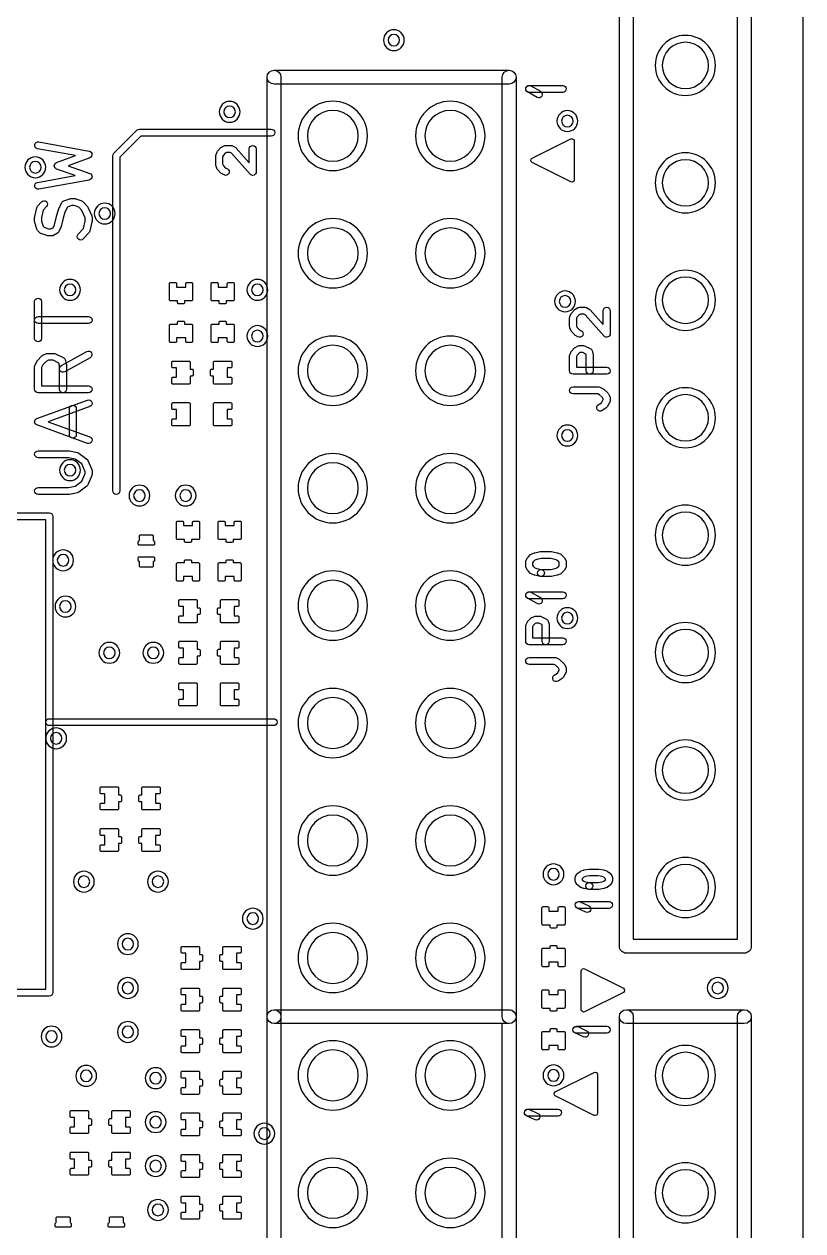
# Model space of a CAD drawing. Extents: x 0 to 53.3, y 0 to 68.6.
# Drawn here: x 36.51 to 53.34, y 19.5 to 45.6 of the extents above; entities that cross this region are included whole.
import ezdxf

# ---------------------------------------------------------------- set-up
doc = ezdxf.new("R2010")
doc.units = 0
for name, color, linetype in [('HOLE_1_4', 7, 'CONTINUOUS'), ('NC_Resist-A', 221, 'CONTINUOUS'), ('NC_Symbol-A', 140, 'CONTINUOUS'), ('OUTLINE', 7, 'CONTINUOUS')]:
    doc.layers.add(name, color=color, linetype=linetype)

msp = doc.modelspace()

# ---------------------------------------------------------------- linework, layer by layer
at = {"layer": 'HOLE_1_4'}
for points in [[(44.625, 45.25, 1), (44.375, 45.25, 1), (44.625, 45.25)], [(51.3, 44.704, 1), (50.3, 44.704, 1), (51.3, 44.704)], [(41.075, 43.7, 1), (40.825, 43.7, 1), (41.075, 43.7)], [(43.73, 43.18, 1), (42.63, 43.18, 1), (43.73, 43.18)], [(46.27, 43.18, 1), (45.17, 43.18, 1), (46.27, 43.18)], [(48.375, 43.5, 1), (48.125, 43.5, 1), (48.375, 43.5)], [(36.875, 42.5, 1), (36.625, 42.5, 1), (36.875, 42.5)], [(51.3, 42.164, 1), (50.3, 42.164, 1), (51.3, 42.164)], [(38.375, 41.5, 1), (38.125, 41.5, 1), (38.375, 41.5)], [(43.73, 40.64, 1), (42.63, 40.64, 1), (43.73, 40.64)], [(46.27, 40.64, 1), (45.17, 40.64, 1), (46.27, 40.64)], [(37.625, 39.85, 1), (37.375, 39.85, 1), (37.625, 39.85)], [(41.675, 39.85, 1), (41.425, 39.85, 1), (41.675, 39.85)], [(51.3, 39.624, 1), (50.3, 39.624, 1), (51.3, 39.624)], [(48.325, 39.6, 1), (48.075, 39.6, 1), (48.325, 39.6)], [(41.675, 38.85, 1), (41.425, 38.85, 1), (41.675, 38.85)], [(43.73, 38.1, 1), (42.63, 38.1, 1), (43.73, 38.1)], [(46.27, 38.1, 1), (45.17, 38.1, 1), (46.27, 38.1)], [(51.3, 37.084, 1), (50.3, 37.084, 1), (51.3, 37.084)], [(48.375, 36.7, 1), (48.125, 36.7, 1), (48.375, 36.7)], [(37.625, 35.95, 1), (37.375, 35.95, 1), (37.625, 35.95)], [(43.73, 35.56, 1), (42.63, 35.56, 1), (43.73, 35.56)], [(46.27, 35.56, 1), (45.17, 35.56, 1), (46.27, 35.56)], [(39.125, 35.4, 1), (38.875, 35.4, 1), (39.125, 35.4)], [(40.125, 35.4, 1), (39.875, 35.4, 1), (40.125, 35.4)], [(51.3, 34.544, 1), (50.3, 34.544, 1), (51.3, 34.544)], [(37.475, 34, 1), (37.225, 34, 1), (37.475, 34)], [(43.73, 33.02, 1), (42.63, 33.02, 1), (43.73, 33.02)], [(46.27, 33.02, 1), (45.17, 33.02, 1), (46.27, 33.02)], [(37.525, 33, 1), (37.275, 33, 1), (37.525, 33)], [(48.375, 32.75, 1), (48.125, 32.75, 1), (48.375, 32.75)], [(51.3, 32.004, 1), (50.3, 32.004, 1), (51.3, 32.004)], [(38.475, 32, 1), (38.225, 32, 1), (38.475, 32)], [(39.425, 32, 1), (39.175, 32, 1), (39.425, 32)], [(43.73, 30.48, 1), (42.63, 30.48, 1), (43.73, 30.48)], [(46.27, 30.48, 1), (45.17, 30.48, 1), (46.27, 30.48)], [(37.325, 30.15, 1), (37.075, 30.15, 1), (37.325, 30.15)], [(51.3, 29.464, 1), (50.3, 29.464, 1), (51.3, 29.464)], [(43.73, 27.94, 1), (42.63, 27.94, 1), (43.73, 27.94)], [(46.27, 27.94, 1), (45.17, 27.94, 1), (46.27, 27.94)], [(51.3, 26.924, 1), (50.3, 26.924, 1), (51.3, 26.924)], [(37.925, 27.05, 1), (37.675, 27.05, 1), (37.925, 27.05)], [(39.525, 27.05, 1), (39.275, 27.05, 1), (39.525, 27.05)], [(48.075, 27.21, 1), (47.825, 27.21, 1), (48.075, 27.21)], [(41.575, 26.25, 1), (41.325, 26.25, 1), (41.575, 26.25)], [(43.73, 25.4, 1), (42.63, 25.4, 1), (43.73, 25.4)], [(46.27, 25.4, 1), (45.17, 25.4, 1), (46.27, 25.4)], [(38.875, 25.7, 1), (38.625, 25.7, 1), (38.875, 25.7)], [(38.875, 24.75, 1), (38.625, 24.75, 1), (38.875, 24.75)], [(51.625, 24.75, 1), (51.375, 24.75, 1), (51.625, 24.75)], [(37.225, 23.7, 1), (36.975, 23.7, 1), (37.225, 23.7)], [(38.875, 23.8, 1), (38.625, 23.8, 1), (38.875, 23.8)], [(43.73, 22.86, 1), (42.63, 22.86, 1), (43.73, 22.86)], [(46.27, 22.86, 1), (45.17, 22.86, 1), (46.27, 22.86)], [(51.3, 22.86, 1), (50.3, 22.86, 1), (51.3, 22.86)], [(37.975, 22.85, 1), (37.725, 22.85, 1), (37.975, 22.85)], [(48.075, 22.86, 1), (47.825, 22.86, 1), (48.075, 22.86)], [(39.475, 22.8, 1), (39.225, 22.8, 1), (39.475, 22.8)], [(39.475, 21.85, 1), (39.225, 21.85, 1), (39.475, 21.85)], [(41.825, 21.6, 1), (41.575, 21.6, 1), (41.825, 21.6)], [(39.475, 20.9, 1), (39.225, 20.9, 1), (39.475, 20.9)], [(43.73, 20.32, 1), (42.63, 20.32, 1), (43.73, 20.32)], [(46.27, 20.32, 1), (45.17, 20.32, 1), (46.27, 20.32)], [(51.3, 20.32, 1), (50.3, 20.32, 1), (51.3, 20.32)], [(39.525, 19.95, 1), (39.275, 19.95, 1), (39.525, 19.95)]]:
    msp.add_lwpolyline(points, format="xyb", close=True, dxfattribs=at)
at = {"layer": 'NC_Resist-A'}
for points in [[(44.725, 45.25, 1), (44.275, 45.25, 1), (44.725, 45.25)], [(50.8, 45.354, 1), (50.8, 44.054, 1), (50.8, 45.354)], [(41.175, 43.7, 1), (40.725, 43.7, 1), (41.175, 43.7)], [(43.93, 43.18, 1), (42.43, 43.18, 1), (43.93, 43.18)], [(44.97, 43.18, 1), (46.47, 43.18, 1), (44.97, 43.18)], [(48.475, 43.5, 1), (48.025, 43.5, 1), (48.475, 43.5)], [(50.8, 42.814, 1), (50.8, 41.514, 1), (50.8, 42.814)], [(36.975, 42.5, 1), (36.525, 42.5, 1), (36.975, 42.5)], [(38.475, 41.5, 1), (38.025, 41.5, 1), (38.475, 41.5)], [(43.93, 40.64, 1), (42.43, 40.64, 1), (43.93, 40.64)], [(44.97, 40.64, 1), (46.47, 40.64, 1), (44.97, 40.64)], [(50.8, 40.274, 1), (50.8, 38.974, 1), (50.8, 40.274)], [(37.725, 39.85, 1), (37.275, 39.85, 1), (37.725, 39.85)], [(39.775, 40.01, -0.414214), (39.8, 39.985), (39.8, 39.91), (40, 39.91), (40, 39.985, -0.414214), (40.025, 40.01), (40.125, 40.01, -0.414214), (40.15, 39.985), (40.15, 39.635, -0.414214), (40.125, 39.61), (39.975, 39.61), (39.975, 39.5725, -0.414214), (39.95, 39.5475), (39.85, 39.5475, -0.414214), (39.825, 39.5725), (39.825, 39.61), (39.675, 39.61, -0.414214), (39.65, 39.635), (39.65, 39.985, -0.414214), (39.675, 40.01)], [(40.675, 40.01, -0.414214), (40.7, 39.985), (40.7, 39.91), (40.9, 39.91), (40.9, 39.985, -0.414214), (40.925, 40.01), (41.025, 40.01, -0.414214), (41.05, 39.985), (41.05, 39.635, -0.414214), (41.025, 39.61), (40.875, 39.61), (40.875, 39.5725, -0.414214), (40.85, 39.5475), (40.75, 39.5475, -0.414214), (40.725, 39.5725), (40.725, 39.61), (40.575, 39.61, -0.414214), (40.55, 39.635), (40.55, 39.985, -0.414214), (40.575, 40.01)], [(41.775, 39.85, 1), (41.325, 39.85, 1), (41.775, 39.85)], [(48.425, 39.6, 1), (47.975, 39.6, 1), (48.425, 39.6)], [(40.025, 38.71, -0.414214), (40, 38.735), (40, 38.81), (39.8, 38.81), (39.8, 38.735, -0.414214), (39.775, 38.71), (39.675, 38.71, -0.414214), (39.65, 38.735), (39.65, 39.085, -0.414214), (39.675, 39.11), (39.825, 39.11), (39.825, 39.1475, -0.414214), (39.85, 39.1725), (39.95, 39.1725, -0.414214), (39.975, 39.1475), (39.975, 39.11), (40.125, 39.11, -0.414214), (40.15, 39.085), (40.15, 38.735, -0.414214), (40.125, 38.71)], [(40.925, 38.71, -0.414214), (40.9, 38.735), (40.9, 38.81), (40.7, 38.81), (40.7, 38.735, -0.414214), (40.675, 38.71), (40.575, 38.71, -0.414214), (40.55, 38.735), (40.55, 39.085, -0.414214), (40.575, 39.11), (40.725, 39.11), (40.725, 39.1475, -0.414214), (40.75, 39.1725), (40.85, 39.1725, -0.414214), (40.875, 39.1475), (40.875, 39.11), (41.025, 39.11, -0.414214), (41.05, 39.085), (41.05, 38.735, -0.414214), (41.025, 38.71)], [(41.775, 38.85, 1), (41.325, 38.85, 1), (41.775, 38.85)], [(43.93, 38.1, 1), (42.43, 38.1, 1), (43.93, 38.1)], [(44.97, 38.1, 1), (46.47, 38.1, 1), (44.97, 38.1)], [(39.7, 37.935, -0.414214), (39.725, 37.96), (39.8, 37.96), (39.8, 38.16), (39.725, 38.16, -0.414214), (39.7, 38.185), (39.7, 38.285, -0.414214), (39.725, 38.31), (40.075, 38.31, -0.414214), (40.1, 38.285), (40.1, 38.135), (40.1375, 38.135, -0.414214), (40.1625, 38.11), (40.1625, 38.01, -0.414214), (40.1375, 37.985), (40.1, 37.985), (40.1, 37.835, -0.414214), (40.075, 37.81), (39.725, 37.81, -0.414214), (39.7, 37.835)], [(41, 38.185, -0.414214), (40.975, 38.16), (40.9, 38.16), (40.9, 37.96), (40.975, 37.96, -0.414214), (41, 37.935), (41, 37.835, -0.414214), (40.975, 37.81), (40.625, 37.81, -0.414214), (40.6, 37.835), (40.6, 37.985), (40.5625, 37.985, -0.414214), (40.5375, 38.01), (40.5375, 38.11, -0.414214), (40.5625, 38.135), (40.6, 38.135), (40.6, 38.285, -0.414214), (40.625, 38.31), (40.975, 38.31, -0.414214), (41, 38.285)], [(50.8, 37.734, 1), (50.8, 36.434, 1), (50.8, 37.734)], [(39.7, 37.035, -0.414214), (39.725, 37.06), (39.8, 37.06), (39.8, 37.26), (39.725, 37.26, -0.414214), (39.7, 37.285), (39.7, 37.385, -0.414214), (39.725, 37.41), (40.075, 37.41, -0.414214), (40.1, 37.385), (40.1, 36.935, -0.414214), (40.075, 36.91), (39.725, 36.91, -0.414214), (39.7, 36.935)], [(41, 37.285, -0.414214), (40.975, 37.26), (40.9, 37.26), (40.9, 37.06), (40.975, 37.06, -0.414214), (41, 37.035), (41, 36.935, -0.414214), (40.975, 36.91), (40.625, 36.91, -0.414214), (40.6, 36.935), (40.6, 37.385, -0.414214), (40.625, 37.41), (40.975, 37.41, -0.414214), (41, 37.385)], [(48.475, 36.7, 1), (48.025, 36.7, 1), (48.475, 36.7)], [(43.93, 35.56, 1), (42.43, 35.56, 1), (43.93, 35.56)], [(44.97, 35.56, 1), (46.47, 35.56, 1), (44.97, 35.56)], [(37.725, 35.95, 1), (37.275, 35.95, 1), (37.725, 35.95)], [(39.225, 35.4, 1), (38.775, 35.4, 1), (39.225, 35.4)], [(40.225, 35.4, 1), (39.775, 35.4, 1), (40.225, 35.4)], [(50.8, 35.194, 1), (50.8, 33.894, 1), (50.8, 35.194)], [(39.925, 34.85, -0.414214), (39.95, 34.825), (39.95, 34.75), (40.15, 34.75), (40.15, 34.825, -0.414214), (40.175, 34.85), (40.275, 34.85, -0.414214), (40.3, 34.825), (40.3, 34.475, -0.414214), (40.275, 34.45), (40.125, 34.45), (40.125, 34.4125, -0.414214), (40.1, 34.3875), (40, 34.3875, -0.414214), (39.975, 34.4125), (39.975, 34.45), (39.825, 34.45, -0.414214), (39.8, 34.475), (39.8, 34.825, -0.414214), (39.825, 34.85)], [(40.825, 34.85, -0.414214), (40.85, 34.825), (40.85, 34.75), (41.05, 34.75), (41.05, 34.825, -0.414214), (41.075, 34.85), (41.175, 34.85, -0.414214), (41.2, 34.825), (41.2, 34.475, -0.414214), (41.175, 34.45), (41.025, 34.45), (41.025, 34.4125, -0.414214), (41, 34.3875), (40.9, 34.3875, -0.414214), (40.875, 34.4125), (40.875, 34.45), (40.725, 34.45, -0.414214), (40.7, 34.475), (40.7, 34.825, -0.414214), (40.725, 34.85)], [(39, 34.325, -0.414214), (38.975, 34.35), (38.975, 34.4, -0.414214), (39, 34.425), (39, 34.425), (39, 34.525, -0.414214), (39.025, 34.55), (39.275, 34.55, -0.414214), (39.3, 34.525), (39.3, 34.425), (39.3, 34.425, -0.414214), (39.325, 34.4), (39.325, 34.35, -0.414214), (39.3, 34.325)], [(37.575, 34, 1), (37.125, 34, 1), (37.575, 34)], [(39.3, 34.075, -0.414214), (39.325, 34.05), (39.325, 34, -0.414214), (39.3, 33.975), (39.3, 33.975), (39.3, 33.875, -0.414214), (39.275, 33.85), (39.025, 33.85, -0.414214), (39, 33.875), (39, 33.975), (39, 33.975, -0.414214), (38.975, 34), (38.975, 34.05, -0.414214), (39, 34.075)], [(40.175, 33.55, -0.414214), (40.15, 33.575), (40.15, 33.65), (39.95, 33.65), (39.95, 33.575, -0.414214), (39.925, 33.55), (39.825, 33.55, -0.414214), (39.8, 33.575), (39.8, 33.925, -0.414214), (39.825, 33.95), (39.975, 33.95), (39.975, 33.9875, -0.414214), (40, 34.0125), (40.1, 34.0125, -0.414214), (40.125, 33.9875), (40.125, 33.95), (40.275, 33.95, -0.414214), (40.3, 33.925), (40.3, 33.575, -0.414214), (40.275, 33.55)], [(41.075, 33.55, -0.414214), (41.05, 33.575), (41.05, 33.65), (40.85, 33.65), (40.85, 33.575, -0.414214), (40.825, 33.55), (40.725, 33.55, -0.414214), (40.7, 33.575), (40.7, 33.925, -0.414214), (40.725, 33.95), (40.875, 33.95), (40.875, 33.9875, -0.414214), (40.9, 34.0125), (41, 34.0125, -0.414214), (41.025, 33.9875), (41.025, 33.95), (41.175, 33.95, -0.414214), (41.2, 33.925), (41.2, 33.575, -0.414214), (41.175, 33.55)], [(43.93, 33.02, 1), (42.43, 33.02, 1), (43.93, 33.02)], [(44.97, 33.02, 1), (46.47, 33.02, 1), (44.97, 33.02)], [(37.625, 33, 1), (37.175, 33, 1), (37.625, 33)], [(39.85, 32.775, -0.414214), (39.875, 32.8), (39.95, 32.8), (39.95, 33), (39.875, 33, -0.414214), (39.85, 33.025), (39.85, 33.125, -0.414214), (39.875, 33.15), (40.225, 33.15, -0.414214), (40.25, 33.125), (40.25, 32.975), (40.2875, 32.975, -0.414214), (40.3125, 32.95), (40.3125, 32.85, -0.414214), (40.2875, 32.825), (40.25, 32.825), (40.25, 32.675, -0.414214), (40.225, 32.65), (39.875, 32.65, -0.414214), (39.85, 32.675)], [(41.15, 33.025, -0.414214), (41.125, 33), (41.05, 33), (41.05, 32.8), (41.125, 32.8, -0.414214), (41.15, 32.775), (41.15, 32.675, -0.414214), (41.125, 32.65), (40.775, 32.65, -0.414214), (40.75, 32.675), (40.75, 32.825), (40.7125, 32.825, -0.414214), (40.6875, 32.85), (40.6875, 32.95, -0.414214), (40.7125, 32.975), (40.75, 32.975), (40.75, 33.125, -0.414214), (40.775, 33.15), (41.125, 33.15, -0.414214), (41.15, 33.125)], [(48.475, 32.75, 1), (48.025, 32.75, 1), (48.475, 32.75)], [(50.8, 32.654, 1), (50.8, 31.354, 1), (50.8, 32.654)], [(38.575, 32, 1), (38.125, 32, 1), (38.575, 32)], [(39.525, 32, 1), (39.075, 32, 1), (39.525, 32)], [(39.85, 31.875, -0.414214), (39.875, 31.9), (39.95, 31.9), (39.95, 32.1), (39.875, 32.1, -0.414214), (39.85, 32.125), (39.85, 32.225, -0.414214), (39.875, 32.25), (40.225, 32.25, -0.414214), (40.25, 32.225), (40.25, 32.075), (40.2875, 32.075, -0.414214), (40.3125, 32.05), (40.3125, 31.95, -0.414214), (40.2875, 31.925), (40.25, 31.925), (40.25, 31.775, -0.414214), (40.225, 31.75), (39.875, 31.75, -0.414214), (39.85, 31.775)], [(41.15, 32.125, -0.414214), (41.125, 32.1), (41.05, 32.1), (41.05, 31.9), (41.125, 31.9, -0.414214), (41.15, 31.875), (41.15, 31.775, -0.414214), (41.125, 31.75), (40.775, 31.75, -0.414214), (40.75, 31.775), (40.75, 31.925), (40.7125, 31.925, -0.414214), (40.6875, 31.95), (40.6875, 32.05, -0.414214), (40.7125, 32.075), (40.75, 32.075), (40.75, 32.225, -0.414214), (40.775, 32.25), (41.125, 32.25, -0.414214), (41.15, 32.225)], [(39.85, 30.975, -0.414214), (39.875, 31), (39.95, 31), (39.95, 31.2), (39.875, 31.2, -0.414214), (39.85, 31.225), (39.85, 31.325, -0.414214), (39.875, 31.35), (40.225, 31.35, -0.414214), (40.25, 31.325), (40.25, 30.875, -0.414214), (40.225, 30.85), (39.875, 30.85, -0.414214), (39.85, 30.875)], [(41.15, 31.225, -0.414214), (41.125, 31.2), (41.05, 31.2), (41.05, 31), (41.125, 31, -0.414214), (41.15, 30.975), (41.15, 30.875, -0.414214), (41.125, 30.85), (40.775, 30.85, -0.414214), (40.75, 30.875), (40.75, 31.325, -0.414214), (40.775, 31.35), (41.125, 31.35, -0.414214), (41.15, 31.325)], [(43.93, 30.48, 1), (42.43, 30.48, 1), (43.93, 30.48)], [(44.97, 30.48, 1), (46.47, 30.48, 1), (44.97, 30.48)], [(37.425, 30.15, 1), (36.975, 30.15, 1), (37.425, 30.15)], [(50.8, 30.114, 1), (50.8, 28.814, 1), (50.8, 30.114)], [(38.15, 28.725, -0.414214), (38.175, 28.75), (38.25, 28.75), (38.25, 28.95), (38.175, 28.95, -0.414214), (38.15, 28.975), (38.15, 29.075, -0.414214), (38.175, 29.1), (38.525, 29.1, -0.414214), (38.55, 29.075), (38.55, 28.925), (38.5875, 28.925, -0.414214), (38.6125, 28.9), (38.6125, 28.8, -0.414214), (38.5875, 28.775), (38.55, 28.775), (38.55, 28.625, -0.414214), (38.525, 28.6), (38.175, 28.6, -0.414214), (38.15, 28.625)], [(39.45, 28.975, -0.414214), (39.425, 28.95), (39.35, 28.95), (39.35, 28.75), (39.425, 28.75, -0.414214), (39.45, 28.725), (39.45, 28.625, -0.414214), (39.425, 28.6), (39.075, 28.6, -0.414214), (39.05, 28.625), (39.05, 28.775), (39.0125, 28.775, -0.414214), (38.9875, 28.8), (38.9875, 28.9, -0.414214), (39.0125, 28.925), (39.05, 28.925), (39.05, 29.075, -0.414214), (39.075, 29.1), (39.425, 29.1, -0.414214), (39.45, 29.075)], [(43.93, 27.94, 1), (42.43, 27.94, 1), (43.93, 27.94)], [(44.97, 27.94, 1), (46.47, 27.94, 1), (44.97, 27.94)], [(38.15, 27.825, -0.414214), (38.175, 27.85), (38.25, 27.85), (38.25, 28.05), (38.175, 28.05, -0.414214), (38.15, 28.075), (38.15, 28.175, -0.414214), (38.175, 28.2), (38.525, 28.2, -0.414214), (38.55, 28.175), (38.55, 28.025), (38.5875, 28.025, -0.414214), (38.6125, 28), (38.6125, 27.9, -0.414214), (38.5875, 27.875), (38.55, 27.875), (38.55, 27.725, -0.414214), (38.525, 27.7), (38.175, 27.7, -0.414214), (38.15, 27.725)], [(39.45, 28.075, -0.414214), (39.425, 28.05), (39.35, 28.05), (39.35, 27.85), (39.425, 27.85, -0.414214), (39.45, 27.825), (39.45, 27.725, -0.414214), (39.425, 27.7), (39.075, 27.7, -0.414214), (39.05, 27.725), (39.05, 27.875), (39.0125, 27.875, -0.414214), (38.9875, 27.9), (38.9875, 28, -0.414214), (39.0125, 28.025), (39.05, 28.025), (39.05, 28.175, -0.414214), (39.075, 28.2), (39.425, 28.2, -0.414214), (39.45, 28.175)], [(48.175, 27.21, 1), (47.725, 27.21, 1), (48.175, 27.21)], [(50.8, 27.574, 1), (50.8, 26.274, 1), (50.8, 27.574)], [(38.025, 27.05, 1), (37.575, 27.05, 1), (38.025, 27.05)], [(39.625, 27.05, 1), (39.175, 27.05, 1), (39.625, 27.05)], [(41.675, 26.25, 1), (41.225, 26.25, 1), (41.675, 26.25)], [(47.825, 26.51, -0.414214), (47.85, 26.485), (47.85, 26.41), (48.05, 26.41), (48.05, 26.485, -0.414214), (48.075, 26.51), (48.175, 26.51, -0.414214), (48.2, 26.485), (48.2, 26.135, -0.414214), (48.175, 26.11), (48.025, 26.11), (48.025, 26.0725, -0.414214), (48, 26.0475), (47.9, 26.0475, -0.414214), (47.875, 26.0725), (47.875, 26.11), (47.725, 26.11, -0.414214), (47.7, 26.135), (47.7, 26.485, -0.414214), (47.725, 26.51)], [(43.93, 25.4, 1), (42.43, 25.4, 1), (43.93, 25.4)], [(44.97, 25.4, 1), (46.47, 25.4, 1), (44.97, 25.4)], [(38.975, 25.7, 1), (38.525, 25.7, 1), (38.975, 25.7)], [(39.9, 25.275, -0.414214), (39.925, 25.3), (40, 25.3), (40, 25.5), (39.925, 25.5, -0.414214), (39.9, 25.525), (39.9, 25.625, -0.414214), (39.925, 25.65), (40.275, 25.65, -0.414214), (40.3, 25.625), (40.3, 25.475), (40.3375, 25.475, -0.414214), (40.3625, 25.45), (40.3625, 25.35, -0.414214), (40.3375, 25.325), (40.3, 25.325), (40.3, 25.175, -0.414214), (40.275, 25.15), (39.925, 25.15, -0.414214), (39.9, 25.175)], [(41.2, 25.525, -0.414214), (41.175, 25.5), (41.1, 25.5), (41.1, 25.3), (41.175, 25.3, -0.414214), (41.2, 25.275), (41.2, 25.175, -0.414214), (41.175, 25.15), (40.825, 25.15, -0.414214), (40.8, 25.175), (40.8, 25.325), (40.7625, 25.325, -0.414214), (40.7375, 25.35), (40.7375, 25.45, -0.414214), (40.7625, 25.475), (40.8, 25.475), (40.8, 25.625, -0.414214), (40.825, 25.65), (41.175, 25.65, -0.414214), (41.2, 25.625)], [(48.075, 25.21, -0.414214), (48.05, 25.235), (48.05, 25.31), (47.85, 25.31), (47.85, 25.235, -0.414214), (47.825, 25.21), (47.725, 25.21, -0.414214), (47.7, 25.235), (47.7, 25.585, -0.414214), (47.725, 25.61), (47.875, 25.61), (47.875, 25.6475, -0.414214), (47.9, 25.6725), (48, 25.6725, -0.414214), (48.025, 25.6475), (48.025, 25.61), (48.175, 25.61, -0.414214), (48.2, 25.585), (48.2, 25.235, -0.414214), (48.175, 25.21)], [(38.975, 24.75, 1), (38.525, 24.75, 1), (38.975, 24.75)], [(51.725, 24.75, 1), (51.275, 24.75, 1), (51.725, 24.75)], [(39.9, 24.375, -0.414214), (39.925, 24.4), (40, 24.4), (40, 24.6), (39.925, 24.6, -0.414214), (39.9, 24.625), (39.9, 24.725, -0.414214), (39.925, 24.75), (40.275, 24.75, -0.414214), (40.3, 24.725), (40.3, 24.575), (40.3375, 24.575, -0.414214), (40.3625, 24.55), (40.3625, 24.45, -0.414214), (40.3375, 24.425), (40.3, 24.425), (40.3, 24.275, -0.414214), (40.275, 24.25), (39.925, 24.25, -0.414214), (39.9, 24.275)], [(41.2, 24.625, -0.414214), (41.175, 24.6), (41.1, 24.6), (41.1, 24.4), (41.175, 24.4, -0.414214), (41.2, 24.375), (41.2, 24.275, -0.414214), (41.175, 24.25), (40.825, 24.25, -0.414214), (40.8, 24.275), (40.8, 24.425), (40.7625, 24.425, -0.414214), (40.7375, 24.45), (40.7375, 24.55, -0.414214), (40.7625, 24.575), (40.8, 24.575), (40.8, 24.725, -0.414214), (40.825, 24.75), (41.175, 24.75, -0.414214), (41.2, 24.725)], [(47.825, 24.71, -0.414214), (47.85, 24.685), (47.85, 24.61), (48.05, 24.61), (48.05, 24.685, -0.414214), (48.075, 24.71), (48.175, 24.71, -0.414214), (48.2, 24.685), (48.2, 24.335, -0.414214), (48.175, 24.31), (48.025, 24.31), (48.025, 24.2725, -0.414214), (48, 24.2475), (47.9, 24.2475, -0.414214), (47.875, 24.2725), (47.875, 24.31), (47.725, 24.31, -0.414214), (47.7, 24.335), (47.7, 24.685, -0.414214), (47.725, 24.71)], [(38.975, 23.8, 1), (38.525, 23.8, 1), (38.975, 23.8)], [(37.325, 23.7, 1), (36.875, 23.7, 1), (37.325, 23.7)], [(39.9, 23.475, -0.414214), (39.925, 23.5), (40, 23.5), (40, 23.7), (39.925, 23.7, -0.414214), (39.9, 23.725), (39.9, 23.825, -0.414214), (39.925, 23.85), (40.275, 23.85, -0.414214), (40.3, 23.825), (40.3, 23.675), (40.3375, 23.675, -0.414214), (40.3625, 23.65), (40.3625, 23.55, -0.414214), (40.3375, 23.525), (40.3, 23.525), (40.3, 23.375, -0.414214), (40.275, 23.35), (39.925, 23.35, -0.414214), (39.9, 23.375)], [(41.2, 23.725, -0.414214), (41.175, 23.7), (41.1, 23.7), (41.1, 23.5), (41.175, 23.5, -0.414214), (41.2, 23.475), (41.2, 23.375, -0.414214), (41.175, 23.35), (40.825, 23.35, -0.414214), (40.8, 23.375), (40.8, 23.525), (40.7625, 23.525, -0.414214), (40.7375, 23.55), (40.7375, 23.65, -0.414214), (40.7625, 23.675), (40.8, 23.675), (40.8, 23.825, -0.414214), (40.825, 23.85), (41.175, 23.85, -0.414214), (41.2, 23.825)], [(48.075, 23.41, -0.414214), (48.05, 23.435), (48.05, 23.51), (47.85, 23.51), (47.85, 23.435, -0.414214), (47.825, 23.41), (47.725, 23.41, -0.414214), (47.7, 23.435), (47.7, 23.785, -0.414214), (47.725, 23.81), (47.875, 23.81), (47.875, 23.8475, -0.414214), (47.9, 23.8725), (48, 23.8725, -0.414214), (48.025, 23.8475), (48.025, 23.81), (48.175, 23.81, -0.414214), (48.2, 23.785), (48.2, 23.435, -0.414214), (48.175, 23.41)], [(43.93, 22.86, 1), (42.43, 22.86, 1), (43.93, 22.86)], [(44.97, 22.86, 1), (46.47, 22.86, 1), (44.97, 22.86)], [(50.8, 23.51, 1), (50.8, 22.21, 1), (50.8, 23.51)], [(38.075, 22.85, 1), (37.625, 22.85, 1), (38.075, 22.85)], [(39.575, 22.8, 1), (39.125, 22.8, 1), (39.575, 22.8)], [(48.175, 22.86, 1), (47.725, 22.86, 1), (48.175, 22.86)], [(39.9, 22.575, -0.414214), (39.925, 22.6), (40, 22.6), (40, 22.8), (39.925, 22.8, -0.414214), (39.9, 22.825), (39.9, 22.925, -0.414214), (39.925, 22.95), (40.275, 22.95, -0.414214), (40.3, 22.925), (40.3, 22.775), (40.3375, 22.775, -0.414214), (40.3625, 22.75), (40.3625, 22.65, -0.414214), (40.3375, 22.625), (40.3, 22.625), (40.3, 22.475, -0.414214), (40.275, 22.45), (39.925, 22.45, -0.414214), (39.9, 22.475)], [(41.2, 22.825, -0.414214), (41.175, 22.8), (41.1, 22.8), (41.1, 22.6), (41.175, 22.6, -0.414214), (41.2, 22.575), (41.2, 22.475, -0.414214), (41.175, 22.45), (40.825, 22.45, -0.414214), (40.8, 22.475), (40.8, 22.625), (40.7625, 22.625, -0.414214), (40.7375, 22.65), (40.7375, 22.75, -0.414214), (40.7625, 22.775), (40.8, 22.775), (40.8, 22.925, -0.414214), (40.825, 22.95), (41.175, 22.95, -0.414214), (41.2, 22.925)], [(37.5, 21.725, -0.414214), (37.525, 21.75), (37.6, 21.75), (37.6, 21.95), (37.525, 21.95, -0.414214), (37.5, 21.975), (37.5, 22.075, -0.414214), (37.525, 22.1), (37.875, 22.1, -0.414214), (37.9, 22.075), (37.9, 21.925), (37.9375, 21.925, -0.414214), (37.9625, 21.9), (37.9625, 21.8, -0.414214), (37.9375, 21.775), (37.9, 21.775), (37.9, 21.625, -0.414214), (37.875, 21.6), (37.525, 21.6, -0.414214), (37.5, 21.625)], [(38.8, 21.975, -0.414214), (38.775, 21.95), (38.7, 21.95), (38.7, 21.75), (38.775, 21.75, -0.414214), (38.8, 21.725), (38.8, 21.625, -0.414214), (38.775, 21.6), (38.425, 21.6, -0.414214), (38.4, 21.625), (38.4, 21.775), (38.3625, 21.775, -0.414214), (38.3375, 21.8), (38.3375, 21.9, -0.414214), (38.3625, 21.925), (38.4, 21.925), (38.4, 22.075, -0.414214), (38.425, 22.1), (38.775, 22.1, -0.414214), (38.8, 22.075)], [(39.575, 21.85, 1), (39.125, 21.85, 1), (39.575, 21.85)], [(39.9, 21.675, -0.414214), (39.925, 21.7), (40, 21.7), (40, 21.9), (39.925, 21.9, -0.414214), (39.9, 21.925), (39.9, 22.025, -0.414214), (39.925, 22.05), (40.275, 22.05, -0.414214), (40.3, 22.025), (40.3, 21.875), (40.3375, 21.875, -0.414214), (40.3625, 21.85), (40.3625, 21.75, -0.414214), (40.3375, 21.725), (40.3, 21.725), (40.3, 21.575, -0.414214), (40.275, 21.55), (39.925, 21.55, -0.414214), (39.9, 21.575)], [(41.2, 21.925, -0.414214), (41.175, 21.9), (41.1, 21.9), (41.1, 21.7), (41.175, 21.7, -0.414214), (41.2, 21.675), (41.2, 21.575, -0.414214), (41.175, 21.55), (40.825, 21.55, -0.414214), (40.8, 21.575), (40.8, 21.725), (40.7625, 21.725, -0.414214), (40.7375, 21.75), (40.7375, 21.85, -0.414214), (40.7625, 21.875), (40.8, 21.875), (40.8, 22.025, -0.414214), (40.825, 22.05), (41.175, 22.05, -0.414214), (41.2, 22.025)], [(41.925, 21.6, 1), (41.475, 21.6, 1), (41.925, 21.6)], [(37.5, 20.825, -0.414214), (37.525, 20.85), (37.6, 20.85), (37.6, 21.05), (37.525, 21.05, -0.414214), (37.5, 21.075), (37.5, 21.175, -0.414214), (37.525, 21.2), (37.875, 21.2, -0.414214), (37.9, 21.175), (37.9, 21.025), (37.9375, 21.025, -0.414214), (37.9625, 21), (37.9625, 20.9, -0.414214), (37.9375, 20.875), (37.9, 20.875), (37.9, 20.725, -0.414214), (37.875, 20.7), (37.525, 20.7, -0.414214), (37.5, 20.725)], [(38.8, 21.075, -0.414214), (38.775, 21.05), (38.7, 21.05), (38.7, 20.85), (38.775, 20.85, -0.414214), (38.8, 20.825), (38.8, 20.725, -0.414214), (38.775, 20.7), (38.425, 20.7, -0.414214), (38.4, 20.725), (38.4, 20.875), (38.3625, 20.875, -0.414214), (38.3375, 20.9), (38.3375, 21, -0.414214), (38.3625, 21.025), (38.4, 21.025), (38.4, 21.175, -0.414214), (38.425, 21.2), (38.775, 21.2, -0.414214), (38.8, 21.175)], [(39.9, 20.775, -0.414214), (39.925, 20.8), (40, 20.8), (40, 21), (39.925, 21, -0.414214), (39.9, 21.025), (39.9, 21.125, -0.414214), (39.925, 21.15), (40.275, 21.15, -0.414214), (40.3, 21.125), (40.3, 20.975), (40.3375, 20.975, -0.414214), (40.3625, 20.95), (40.3625, 20.85, -0.414214), (40.3375, 20.825), (40.3, 20.825), (40.3, 20.675, -0.414214), (40.275, 20.65), (39.925, 20.65, -0.414214), (39.9, 20.675)], [(41.2, 21.025, -0.414214), (41.175, 21), (41.1, 21), (41.1, 20.8), (41.175, 20.8, -0.414214), (41.2, 20.775), (41.2, 20.675, -0.414214), (41.175, 20.65), (40.825, 20.65, -0.414214), (40.8, 20.675), (40.8, 20.825), (40.7625, 20.825, -0.414214), (40.7375, 20.85), (40.7375, 20.95, -0.414214), (40.7625, 20.975), (40.8, 20.975), (40.8, 21.125, -0.414214), (40.825, 21.15), (41.175, 21.15, -0.414214), (41.2, 21.125)], [(39.575, 20.9, 1), (39.125, 20.9, 1), (39.575, 20.9)], [(43.93, 20.32, 1), (42.43, 20.32, 1), (43.93, 20.32)], [(44.97, 20.32, 1), (46.47, 20.32, 1), (44.97, 20.32)], [(50.8, 20.97, 1), (50.8, 19.67, 1), (50.8, 20.97)], [(39.625, 19.95, 1), (39.175, 19.95, 1), (39.625, 19.95)], [(39.9, 19.875, -0.414214), (39.925, 19.9), (40, 19.9), (40, 20.1), (39.925, 20.1, -0.414214), (39.9, 20.125), (39.9, 20.225, -0.414214), (39.925, 20.25), (40.275, 20.25, -0.414214), (40.3, 20.225), (40.3, 20.075), (40.3375, 20.075, -0.414214), (40.3625, 20.05), (40.3625, 19.95, -0.414214), (40.3375, 19.925), (40.3, 19.925), (40.3, 19.775, -0.414214), (40.275, 19.75), (39.925, 19.75, -0.414214), (39.9, 19.775)], [(41.2, 20.125, -0.414214), (41.175, 20.1), (41.1, 20.1), (41.1, 19.9), (41.175, 19.9, -0.414214), (41.2, 19.875), (41.2, 19.775, -0.414214), (41.175, 19.75), (40.825, 19.75, -0.414214), (40.8, 19.775), (40.8, 19.925), (40.7625, 19.925, -0.414214), (40.7375, 19.95), (40.7375, 20.05, -0.414214), (40.7625, 20.075), (40.8, 20.075), (40.8, 20.225, -0.414214), (40.825, 20.25), (41.175, 20.25, -0.414214), (41.2, 20.225)], [(37.2, 19.575, -0.414214), (37.175, 19.6), (37.175, 19.65, -0.414214), (37.2, 19.675), (37.2, 19.675), (37.2, 19.775, -0.414214), (37.225, 19.8), (37.475, 19.8, -0.414214), (37.5, 19.775), (37.5, 19.675), (37.5, 19.675, -0.414214), (37.525, 19.65), (37.525, 19.6, -0.414214), (37.5, 19.575)], [(38.35, 19.575, -0.414214), (38.325, 19.6), (38.325, 19.65, -0.414214), (38.35, 19.675), (38.35, 19.675), (38.35, 19.775, -0.414214), (38.375, 19.8), (38.625, 19.8, -0.414214), (38.65, 19.775), (38.65, 19.675), (38.65, 19.675, -0.414214), (38.675, 19.65), (38.675, 19.6, -0.414214), (38.65, 19.575)]]:
    msp.add_lwpolyline(points, format="xyb", close=True, dxfattribs=at)
at = {"layer": 'NC_Symbol-A'}
for points in [[(49.375, 51.054, -1), (49.675, 51.054), (49.675, 25.804), (51.925, 25.804), (51.925, 50.904), (49.525, 50.904, -1), (49.525, 51.204), (52.075, 51.204, -0.414214), (52.225, 51.054), (52.225, 25.654, -0.414214), (52.075, 25.504), (49.525, 25.504, -0.414214), (49.375, 25.654)], [(41.91, 44.3, -1), (41.91, 44.6), (46.99, 44.6, -1), (46.99, 44.3)], [(42.06, 24.13, -1), (41.76, 24.13), (41.76, 44.45, -1), (42.06, 44.45)], [(46.84, 44.45, -1), (47.14, 44.45), (47.14, 24.13, -1), (46.84, 24.13)], [(47.66793, 44.14327, -1), (47.59433, 44.01257), (47.38678, 44.12946, -1), (47.46038, 44.26016)], [(47.42358, 44.11981, -1), (47.42358, 44.26981), (48.15, 44.26981, -1), (48.15, 44.11981)], [(41.85, 43.325, -1), (41.85, 43.175), (39.03107, 43.175), (38.575, 42.71893), (38.575, 35.5, -1), (38.425, 35.5), (38.425, 42.75, -0.198906), (38.44697, 42.80303), (38.94697, 43.30303, -0.198906), (39, 43.325)], [(48.4, 42.2309, -0.55752), (48.32764, 42.18618), (47.48944, 42.60528, -0.617992), (47.48944, 42.69472), (48.32764, 43.11382, -0.55752), (48.4, 43.0691)], [(36.82383, 42.02622, -1), (36.79693, 42.17378), (37.60828, 42.32174), (37.21004, 42.46171, -0.702697), (37.20894, 42.60283), (37.61676, 42.75333), (36.79693, 42.90284, -1), (36.82383, 43.0504), (37.91345, 42.8517, -0.763158), (37.92597, 42.70756), (37.45619, 42.53419), (37.92487, 42.36946, -0.769418), (37.91345, 42.22492)], [(40.90127, 42.4657, -1), (40.82891, 42.3343), (40.77231, 42.36547, -0.082769), (40.75296, 42.38076), (40.69636, 42.4431, -0.077842), (40.6836, 42.46249), (40.65529, 42.52482, -0.107003), (40.64858, 42.55584), (40.64858, 42.74286, -0.107003), (40.65529, 42.77388), (40.6836, 42.83621, -0.077842), (40.69636, 42.8556), (40.75296, 42.91794, -0.082769), (40.77231, 42.93323), (40.82891, 42.9644, -0.126514), (40.86509, 42.9737), (40.9783, 42.9737, -0.12648), (41.01447, 42.9644), (41.07108, 42.93323, -0.085602), (41.091, 42.91732), (41.375, 42.59744), (41.375, 42.8987, -1), (41.525, 42.8987), (41.525, 42.4, -0.689898), (41.39391, 42.35021), (40.98741, 42.80807), (40.95902, 42.8237), (40.88438, 42.8237), (40.85562, 42.80786), (40.81532, 42.76348), (40.79858, 42.72663), (40.79858, 42.57207), (40.81532, 42.53522), (40.85562, 42.49084)], [(36.88222, 41.75172, -1), (36.99326, 41.65088), (36.92161, 41.57197), (36.88538, 41.41237), (36.88538, 41.33837), (36.91972, 41.22491), (36.93842, 41.20432), (37.03597, 41.16851), (37.08827, 41.16851), (37.13446, 41.19395), (37.16346, 41.25782), (37.20422, 41.43738, -0.017696), (37.20558, 41.44251), (37.24803, 41.58277, -0.043342), (37.25285, 41.59482), (37.32361, 41.73508, -0.190177), (37.36472, 41.77171), (37.49207, 41.81846, -0.088195), (37.51792, 41.82305), (37.60283, 41.82305, -0.088162), (37.62867, 41.81846), (37.75603, 41.77171, -0.121076), (37.78572, 41.75171), (37.87062, 41.6582, -0.07787), (37.88338, 41.6388), (37.96829, 41.45179, -0.106969), (37.975, 41.42078), (37.975, 41.32727, -0.055853), (37.97314, 41.31067), (37.93069, 41.12366, -0.129239), (37.91307, 41.08984), (37.78571, 40.94958, -1), (37.67467, 41.05042), (37.78877, 41.17608), (37.825, 41.33568), (37.825, 41.40455), (37.75166, 41.56608), (37.68705, 41.63724), (37.5895, 41.67305), (37.53125, 41.67305), (37.4442, 41.64109), (37.38971, 41.53308), (37.34991, 41.40159), (37.30805, 41.21717, -0.050812), (37.3032, 41.20276), (37.26074, 41.10925, -0.161686), (37.22863, 41.07456), (37.14373, 41.02781, -0.126514), (37.10755, 41.01851), (37.02264, 41.01851, -0.088162), (36.9968, 41.0231), (36.86944, 41.06985, -0.121056), (36.83975, 41.08984), (36.7973, 41.13659, -0.111269), (36.78105, 41.16528), (36.7386, 41.30554, -0.073621), (36.73538, 41.32727), (36.73538, 41.42078, -0.055853), (36.73724, 41.43738), (36.77969, 41.62439, -0.129239), (36.79731, 41.65821)], [(36.88538, 38.8, -1), (36.73538, 38.8), (36.73538, 39.59481, -1), (36.88538, 39.59481)], [(48.55127, 38.9657, -1), (48.47891, 38.8343), (48.42231, 38.86547, -0.082769), (48.40296, 38.88076), (48.34636, 38.9431, -0.077842), (48.3336, 38.96249), (48.30529, 39.02482, -0.107003), (48.29858, 39.05584), (48.29858, 39.24286, -0.107003), (48.30529, 39.27388), (48.3336, 39.33621, -0.077842), (48.34636, 39.3556), (48.40296, 39.41794, -0.082769), (48.42231, 39.43323), (48.47891, 39.4644, -0.126514), (48.51509, 39.4737), (48.6283, 39.4737, -0.12648), (48.66447, 39.4644), (48.72108, 39.43323, -0.085602), (48.741, 39.41732), (49.025, 39.09744), (49.025, 39.3987, -1), (49.175, 39.3987), (49.175, 38.9, -0.689898), (49.04391, 38.85021), (48.63741, 39.30807), (48.60902, 39.3237), (48.53438, 39.3237), (48.50562, 39.30786), (48.46532, 39.26348), (48.44858, 39.22663), (48.44858, 39.07207), (48.46532, 39.03522), (48.50562, 38.99084)], [(37.9, 39.2724, -1), (37.9, 39.1224), (36.81038, 39.1224, -1), (36.81038, 39.2724)], [(49.1, 38.175, -1), (49.1, 38.025), (48.37358, 38.025, -0.414214), (48.29858, 38.1), (48.29858, 38.42727, -0.12026), (48.30701, 38.46182), (48.33532, 38.51637, -0.064683), (48.34636, 38.53223), (48.40296, 38.59457, -0.110983), (48.42987, 38.61348), (48.48647, 38.63685, -0.098199), (48.51509, 38.64253), (48.6, 38.64253, -0.112704), (48.63255, 38.6351), (48.74576, 38.58056, -0.209984), (48.78499, 38.53472), (48.80386, 38.47238, -0.073621), (48.80708, 38.45065), (48.80708, 38.1, -1), (48.65708, 38.1), (48.65708, 38.43955), (48.65097, 38.45972), (48.58288, 38.49253), (48.52996, 38.49253), (48.50269, 38.48127), (48.46397, 38.43862), (48.44858, 38.40897), (48.44858, 38.175)], [(37.9, 37.775, -1), (37.9, 37.625), (36.81038, 37.625, -0.414214), (36.73538, 37.7), (36.73538, 38.19091, -0.120226), (36.74381, 38.22545), (36.78626, 38.30727, -0.064758), (36.79731, 38.32315), (36.88222, 38.41665, -0.110906), (36.90911, 38.43555), (36.99401, 38.47062, -0.098232), (37.02264, 38.4763), (37.15, 38.4763, -0.112738), (37.18256, 38.46887), (37.35237, 38.38705, -0.209988), (37.39159, 38.3412), (37.41989, 38.24769, -0.073588), (37.42311, 38.22597), (37.42311, 37.7, -1), (37.27311, 37.7), (37.27311, 38.21487), (37.25757, 38.26622), (37.13287, 38.3263), (37.03752, 38.3263), (36.98194, 38.30334), (36.91491, 38.22953), (36.88538, 38.17261), (36.88538, 37.775)], [(37.38429, 38.07846, -1), (37.31193, 38.20986), (37.86382, 38.51375, -1), (37.93618, 38.38235)], [(48.37358, 37.59903, -1), (48.37358, 37.74903), (48.93019, 37.74903, -0.126514), (48.96637, 37.73973), (49.02297, 37.70856, -0.059853), (49.0375, 37.69812), (49.12241, 37.6202, -0.087646), (49.13827, 37.59948), (49.16657, 37.54493, -0.120226), (49.175, 37.51039), (49.175, 37.45584, -0.128104), (49.16547, 37.41925), (49.10887, 37.31796, -0.123142), (49.08394, 37.29145), (48.99903, 37.2369, -1), (48.91795, 37.3631), (48.98708, 37.40751), (49.025, 37.47537), (49.025, 37.49209), (49.01123, 37.51864), (48.94272, 37.58151), (48.9109, 37.59903)], [(37.9257, 36.67046, -1), (37.8743, 36.52954), (36.78468, 36.92694, -0.699716), (36.78468, 37.06786), (37.8743, 37.46527, -1), (37.9257, 37.32435), (37.02927, 36.9974)], [(37.63538, 36.71688, -1), (37.48538, 36.71688), (37.48538, 37.27792, -1), (37.63538, 37.27792)], [(36.81038, 35.425, -1), (36.81038, 35.575), (37.46781, 35.575), (37.61352, 35.60508), (37.75395, 35.71142), (37.825, 35.87769), (37.825, 35.91712), (37.75395, 36.08339), (37.61352, 36.18972), (37.46781, 36.21981), (36.81038, 36.21981, -1), (36.81038, 36.36981), (37.47547, 36.36981, -0.050962), (37.49064, 36.36826), (37.66045, 36.33319, -0.111553), (37.69055, 36.31953), (37.86036, 36.19096, -0.130462), (37.88406, 36.16064), (37.96897, 35.96194, -0.101298), (37.975, 35.93247), (37.975, 35.86234, -0.101298), (37.96897, 35.83287), (37.88406, 35.63417, -0.130441), (37.86037, 35.60385), (37.69056, 35.47527, -0.111585), (37.66045, 35.46161), (37.49064, 35.42655, -0.050962), (37.47547, 35.425)], [(20.975, 24.65, -1), (20.825, 24.65), (20.825, 34.95, -0.414214), (20.9, 35.025), (37.05, 35.025, -0.414214), (37.125, 34.95), (37.125, 24.65, -0.414214), (37.05, 24.575), (20.9, 24.575, -1), (20.9, 24.725), (36.975, 24.725), (36.975, 34.875), (20.975, 34.875)], [(47.6783, 33.65032, -1), (47.6783, 33.80032), (47.88762, 33.80032), (47.98639, 33.82072), (48.0233, 33.83597), (48.06261, 33.87383), (48.075, 33.89431), (48.075, 33.94595), (48.06261, 33.96643), (48.0233, 34.00429), (47.98639, 34.01954), (47.88762, 34.03994), (47.68596, 34.03994), (47.58719, 34.01954), (47.55028, 34.0043), (47.51098, 33.96642), (47.49858, 33.94595), (47.49858, 33.89431), (47.51098, 33.87384), (47.55028, 33.83596), (47.58719, 33.82072), (47.69347, 33.79877, -1), (47.66313, 33.65187), (47.54992, 33.67525, -0.047035), (47.53646, 33.67938), (47.47986, 33.70276, -0.094064), (47.45645, 33.71807), (47.39985, 33.77261, -0.064997), (47.38773, 33.78778), (47.35942, 33.83454, -0.136935), (47.34858, 33.87338), (47.34858, 33.96688, -0.136935), (47.35942, 34.00572), (47.38773, 34.05248, -0.064997), (47.39985, 34.06765), (47.45645, 34.12219, -0.094064), (47.47986, 34.1375), (47.53646, 34.16088, -0.047035), (47.54992, 34.16501), (47.66313, 34.18839, -0.050962), (47.6783, 34.18994), (47.89528, 34.18994, -0.050962), (47.91045, 34.18839), (48.02366, 34.16501, -0.047035), (48.03712, 34.16088), (48.09372, 34.1375, -0.094064), (48.11713, 34.12219), (48.17374, 34.06765, -0.065023), (48.18586, 34.05247), (48.21416, 34.00571, -0.136901), (48.225, 33.96688), (48.225, 33.87338, -0.136901), (48.21416, 33.83455), (48.18586, 33.78779, -0.065023), (48.17374, 33.77261), (48.11713, 33.71807, -0.094064), (48.09372, 33.70276), (48.03712, 33.67938, -0.047035), (48.02366, 33.67525), (47.91045, 33.65187, -0.050962), (47.89528, 33.65032)], [(47.66793, 33.19327, -1), (47.59433, 33.06257), (47.38678, 33.17946, -1), (47.46038, 33.31016)], [(47.42358, 33.16981, -1), (47.42358, 33.31981), (48.15, 33.31981, -1), (48.15, 33.16981)], [(48.15, 32.325, -1), (48.15, 32.175), (47.42358, 32.175, -0.414214), (47.34858, 32.25), (47.34858, 32.57727, -0.12026), (47.35701, 32.61182), (47.38532, 32.66637, -0.064683), (47.39636, 32.68223), (47.45296, 32.74457, -0.110983), (47.47987, 32.76348), (47.53647, 32.78685, -0.098199), (47.56509, 32.79253), (47.65, 32.79253, -0.112704), (47.68255, 32.7851), (47.79576, 32.73056, -0.209984), (47.83499, 32.68472), (47.85386, 32.62238, -0.073621), (47.85708, 32.60065), (47.85708, 32.25, -1), (47.70708, 32.25), (47.70708, 32.58955), (47.70097, 32.60972), (47.63288, 32.64253), (47.57996, 32.64253), (47.55269, 32.63127), (47.51397, 32.58862), (47.49858, 32.55897), (47.49858, 32.325)], [(47.42358, 31.74903, -1), (47.42358, 31.89903), (47.98019, 31.89903, -0.126514), (48.01637, 31.88973), (48.07297, 31.85856, -0.059853), (48.0875, 31.84812), (48.17241, 31.7702, -0.087646), (48.18827, 31.74948), (48.21657, 31.69493, -0.120226), (48.225, 31.66039), (48.225, 31.60584, -0.128104), (48.21547, 31.56925), (48.15887, 31.46796, -0.123142), (48.13394, 31.44145), (48.04903, 31.3869, -1), (47.96795, 31.5131), (48.03708, 31.55751), (48.075, 31.62537), (48.075, 31.64209), (48.06123, 31.66864), (47.99272, 31.73151), (47.9609, 31.74903)], [(41.9, 30.575, -1), (41.9, 30.425), (37.05, 30.425, -1), (37.05, 30.575)], [(48.72547, 26.88149, -1), (48.72547, 27.03149), (48.91434, 27.03149), (49.00395, 27.04692), (49.03682, 27.05822), (49.06975, 27.08467), (49.075, 27.0919), (49.075, 27.1133), (49.06974, 27.12053), (49.03682, 27.14698), (49.00396, 27.15828), (48.91435, 27.1737), (48.73187, 27.1737), (48.64226, 27.15828), (48.60941, 27.14698), (48.57649, 27.12054), (48.57123, 27.1133), (48.57123, 27.0919), (48.57648, 27.08467), (48.60941, 27.05822), (48.64227, 27.04692), (48.73819, 27.0304, -1), (48.71275, 26.88258), (48.61086, 26.90012, -0.040286), (48.59917, 26.90311), (48.54823, 26.92064, -0.086488), (48.52568, 26.93308), (48.47474, 26.97399, -0.066593), (48.46102, 26.98839), (48.43555, 27.02345, -0.158367), (48.42123, 27.06753), (48.42123, 27.13766, -0.158333), (48.43555, 27.18173), (48.46102, 27.2168, -0.066617), (48.47474, 27.23121), (48.52568, 27.27212, -0.086488), (48.54823, 27.28456), (48.59917, 27.30209, -0.040286), (48.61086, 27.30508), (48.71275, 27.32261, -0.042633), (48.72547, 27.3237), (48.92075, 27.3237, -0.042633), (48.93347, 27.32261), (49.03536, 27.30508, -0.040286), (49.04705, 27.30209), (49.09799, 27.28456, -0.086488), (49.12054, 27.27212), (49.17149, 27.23121, -0.066617), (49.18521, 27.2168), (49.21068, 27.18173, -0.158333), (49.225, 27.13766), (49.225, 27.06753, -0.158367), (49.21068, 27.02345), (49.18521, 26.98839, -0.066593), (49.17149, 26.97399), (49.12054, 26.93308, -0.086488), (49.09799, 26.92064), (49.04705, 26.90311, -0.040286), (49.03536, 26.90012), (48.93347, 26.88258, -0.042633), (48.92075, 26.88149)], [(48.71488, 26.52634, -1), (48.65116, 26.39054), (48.46437, 26.4782, -1), (48.52809, 26.614)], [(48.49623, 26.4711, -1), (48.49623, 26.6211), (49.15, 26.6211, -1), (49.15, 26.4711)], [(48.55, 25.1191, -0.55752), (48.62236, 25.16382), (49.46056, 24.74472, -0.617992), (49.46056, 24.65528), (48.62236, 24.23618, -0.55752), (48.55, 24.2809)], [(41.76, 24.13, -1), (42.06, 24.13), (42.06, 16.66), (46.84, 16.66), (46.84, 23.98), (41.91, 23.98, -1), (41.91, 24.28), (46.99, 24.28, -0.414214), (47.14, 24.13), (47.14, 16.51, -0.414214), (46.99, 16.36), (41.91, 16.36, -0.414214), (41.76, 16.51)], [(46.99, 24.28, -1), (46.99, 23.98), (41.91, 23.98, -1), (41.91, 24.28)], [(49.525, 23.98, -1), (49.525, 24.28), (52.075, 24.28, -1), (52.075, 23.98)], [(49.675, 3.81, -1), (49.375, 3.81), (49.375, 24.13, -1), (49.675, 24.13)], [(51.925, 24.13, -1), (52.225, 24.13), (52.225, 3.81, -1), (51.925, 3.81)], [(48.66488, 23.82634, -1), (48.60116, 23.69054), (48.41437, 23.7782, -1), (48.47809, 23.914)], [(48.44623, 23.7711, -1), (48.44623, 23.9211), (49.1, 23.9211, -1), (49.1, 23.7711)], [(48.9, 22.0409, -0.55752), (48.82764, 21.99618), (47.98944, 22.41528, -0.617992), (47.98944, 22.50472), (48.82764, 22.92382, -0.55752), (48.9, 22.8791)], [(47.61488, 22.03634, -1), (47.55116, 21.90054), (47.36437, 21.9882, -1), (47.42809, 22.124)], [(47.39623, 21.9811, -1), (47.39623, 22.1311), (48.05, 22.1311, -1), (48.05, 21.9811)]]:
    msp.add_lwpolyline(points, format="xyb", close=True, dxfattribs=at)
at = {"layer": 'OUTLINE'}
msp.add_lwpolyline([(2.54, 2.54), (1, 2.54, -0.414214), (0, 3.54), (0, 67.58, -0.414214), (1, 68.58), (22.44699, 68.58, 0.267948), (22.88, 68.33), (25.38, 68.33, 0.267948), (25.81301, 68.58), (52.34, 68.58, -0.414214), (53.34, 67.58), (53.34, 4.064), (51.816, 2.54), (40.386, 2.54), (38.13889, 0.29289, -0.19891), (37.43179, 0), (5.49421, 0, -0.19891), (4.78711, 0.29289)], format="xyb", close=True, dxfattribs=at)

doc.saveas('drawing.dxf')
